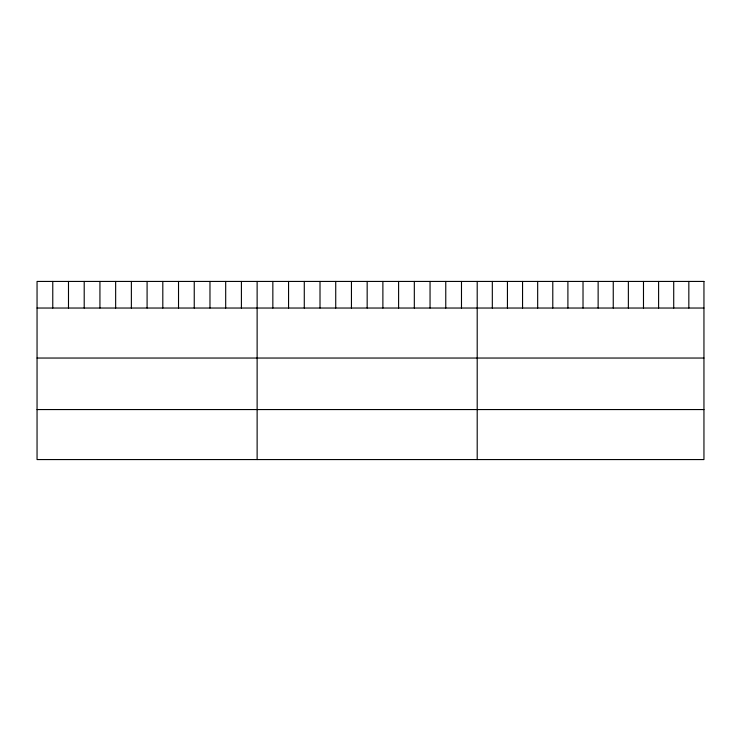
<?xml version="1.0" encoding="UTF-8"?>
<svg xmlns="http://www.w3.org/2000/svg" width="741" height="741" viewBox="0 0 741 741"><rect width="100%" height="100%" fill="white"/><g stroke="black" fill="none" stroke-linecap="round" stroke-linejoin="round"><path stroke-width="1.11" d="M37.05 308.034L703.95 308.034M37.05 358.042L703.95 358.042M37.05 409.56L703.95 409.56M688.834 281.432L688.834 308.034M673.717 281.432L673.717 308.034M658.601 281.432L658.601 308.034M643.484 281.432L643.484 308.034M628.368 281.432L628.368 308.034M613.252 281.432L613.252 308.034M598.135 281.432L598.135 308.034M583.019 281.432L583.019 308.034M567.902 281.432L567.902 308.034M552.786 281.432L552.786 308.034M537.67 281.432L537.67 308.034M522.553 281.432L522.553 308.034M507.437 281.432L507.437 308.034M492.32 281.432L492.32 308.034M477.204 281.432L477.204 459.568M461.486 281.432L461.486 308.034M445.767 281.432L445.767 308.034M430.049 281.432L430.049 308.034M414.321 281.432L414.321 308.034M398.602 281.432L398.602 308.034M382.884 281.432L382.884 308.034M367.166 281.432L367.166 308.034M351.447 281.432L351.447 308.034M335.729 281.432L335.729 308.034M320.01 281.432L320.01 308.034M304.282 281.432L304.282 308.034M288.564 281.432L288.564 308.034M272.845 281.432L272.845 308.034M257.127 281.432L257.127 459.568M241.409 281.432L241.409 308.034M225.69 281.432L225.69 308.034M209.972 281.432L209.972 308.034M194.244 281.432L194.244 308.034M178.525 281.432L178.525 308.034M162.807 281.432L162.807 308.034M147.089 281.432L147.089 308.034M131.37 281.432L131.37 308.034M115.652 281.432L115.652 308.034M99.933 281.432L99.933 308.034M84.205 281.432L84.205 308.034M68.487 281.432L68.487 308.034M52.768 281.432L52.768 308.034M703.95 281.432L37.05 281.432L37.05 459.568L703.95 459.568L703.95 281.432"/></g></svg>
